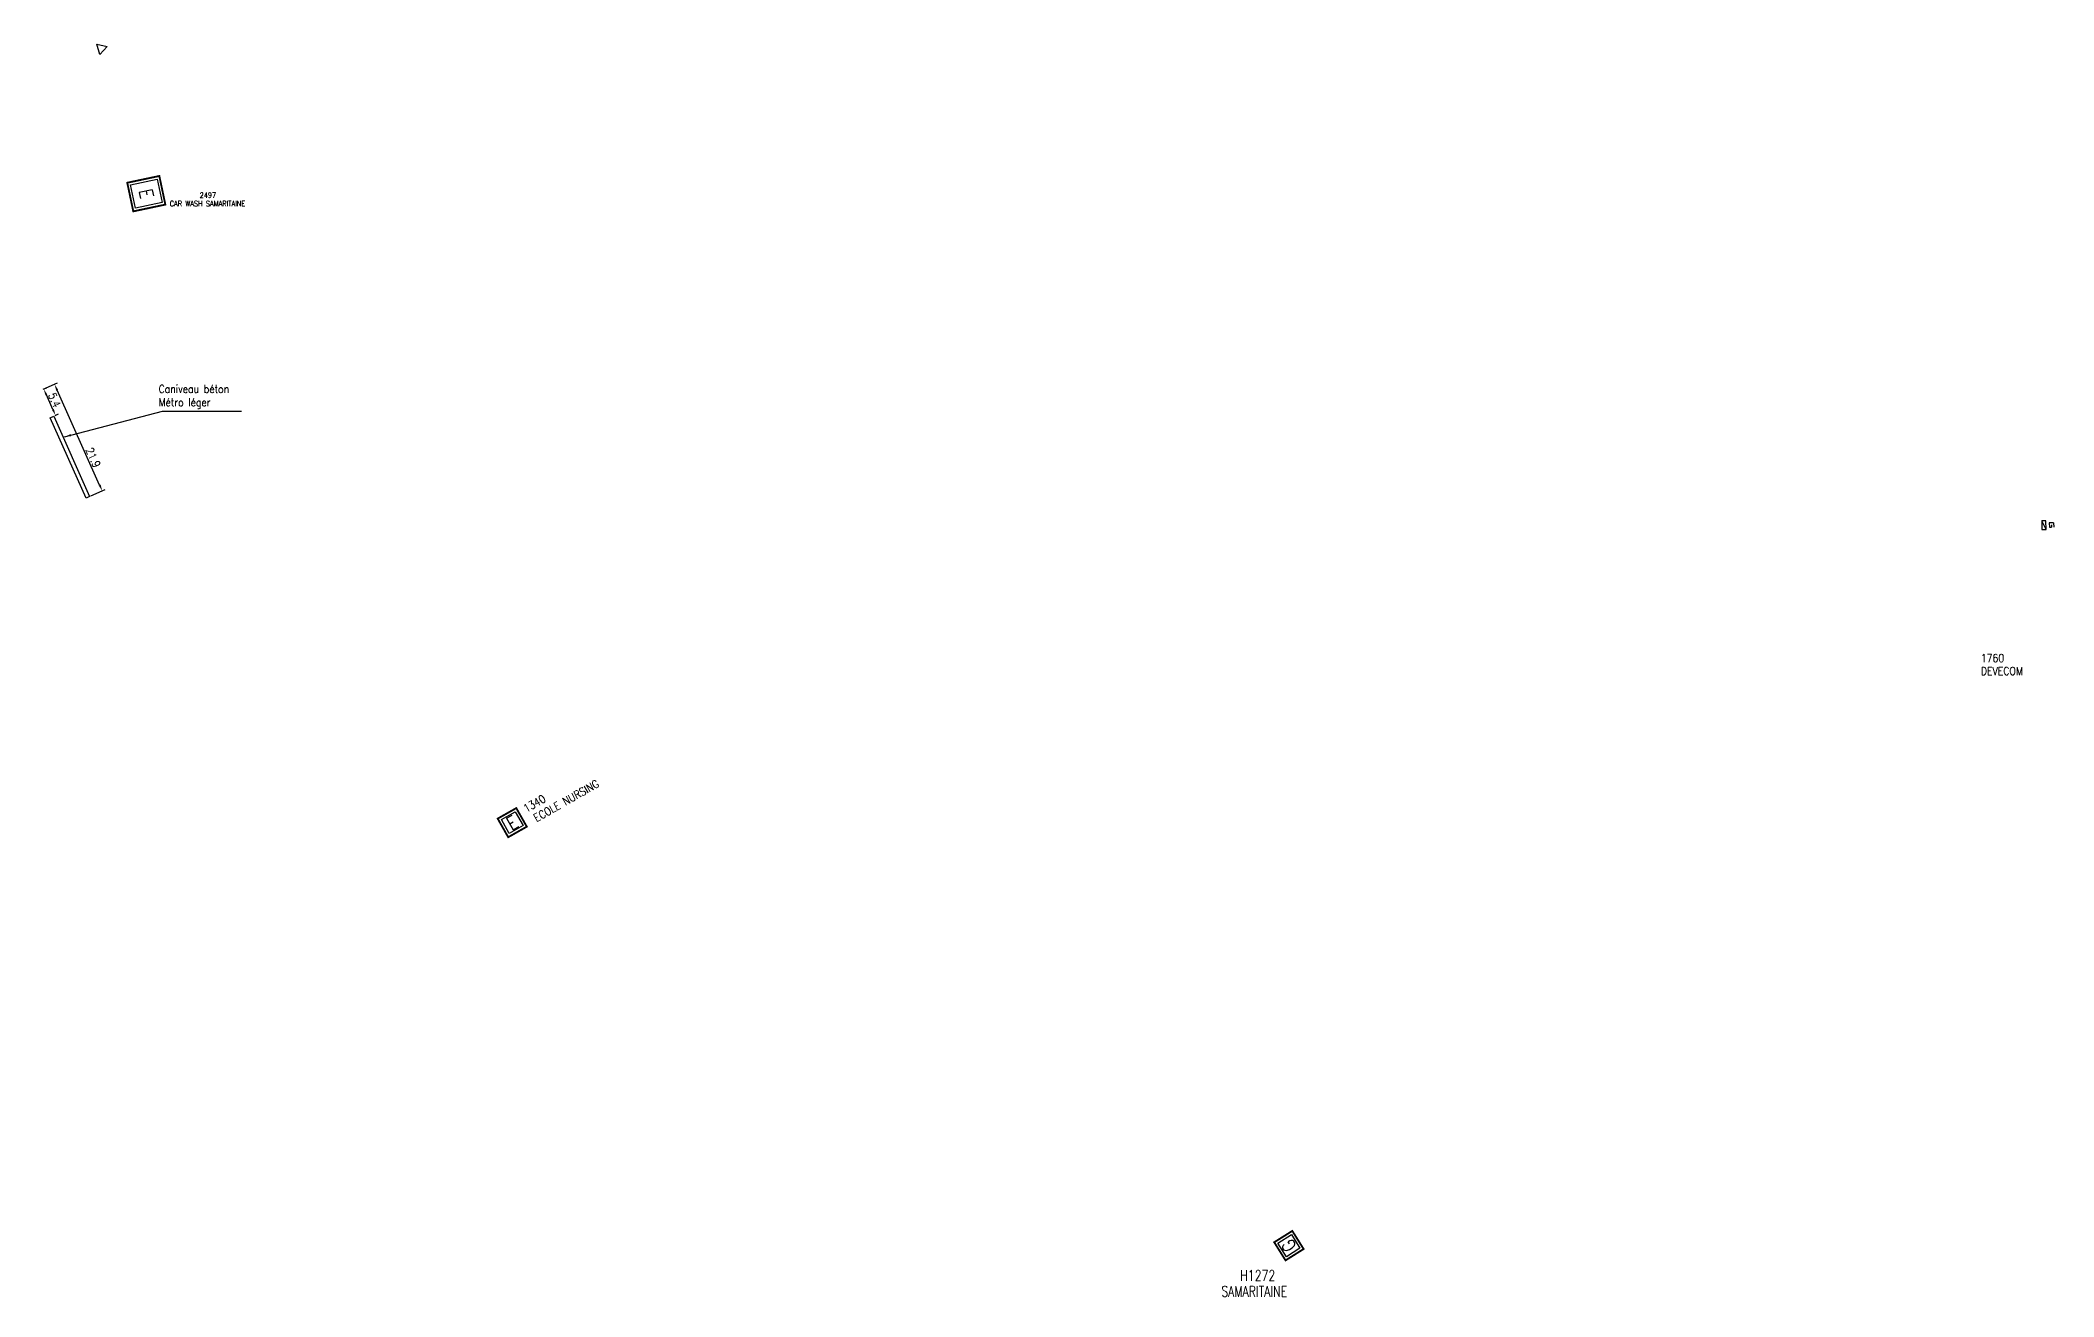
# Model space of a CAD drawing. Header units: millimetres. Extents: x 156017 to 156998, y 122999 to 123991.
# Drawn here: x 156620.7 to 156998.2, y 123103.8 to 123339.3 of the extents above; entities that cross this region are included whole.
import ezdxf
from ezdxf.enums import TextEntityAlignment as Align

# ---------------------------------------------------------------- set-up
doc = ezdxf.new("R2010")
doc.units = ezdxf.units.MM
doc.header["$PDMODE"] = 34
doc.layers.get('0').update_dxf_attribs({"linetype": 'CONTINUOUS'})
doc.layers.get('DEFPOINTS').update_dxf_attribs({"linetype": 'CONTINUOUS'})
for name, color, linetype in [('BR12', 7, 'CONTINUOUS'), ('G_210', 7, 'CONTINUOUS'), ('M_200', 7, 'CONTINUOUS'), ('W0004', 5, 'CONTINUOUS'), ('W0432', 7, 'CONTINUOUS')]:
    doc.layers.add(name, color=color, linetype=linetype)
doc.styles.add('M_ROMANS', font='ROMANS.shx', dxfattribs={"width": 0.75})
doc.styles.get("Standard").update_dxf_attribs({"font": 'romans.shx', "width": 0.85})
doc.dimstyles.get("Standard").update_dxf_attribs({"dimtxt": 1.5, "dimasz": 1.2, "dimexe": 0.625, "dimexo": 0.625, "dimgap": 0.25, "dimtad": 1, "dimdec": 1, "dimzin": 0, "dimdsep": 46, "dimtxsty": 'Standard', "dimcen": -0.5, "dimadec": 0, "dimazin": 0, "dimtfac": 1, "dimtdec": 1, "dimtmove": 0, "dimatfit": 3, "dimfxl": 0, "dimtolj": 1, "dimtzin": 0, "dimarcsym": 0})

# ---------------------------------------------------------------- blocks, each defined once
blk = doc.blocks.new('BR1201')
at = {"color": 0, "linetype": 'Continuous'}
for p, q in [((-1, -0.58), (0, 1.15)), ((0, 1.15), (1, -0.58)), ((-1, -0.58), (1, -0.58))]:
    blk.add_line(p, q, dxfattribs=at)
blk = doc.blocks.new('M_200_59')
at = {"layer": 'M_200', "color": 0, "linetype": 'Continuous', "const_width": 0.35, "flags": 128}
blk.add_lwpolyline([(4, 4), (4, 0), (0, 0), (0, 4)], close=True, dxfattribs=at)
at = {"layer": 'M_200', "color": 0, "linetype": 'Continuous'}
blk.add_lwpolyline([(0.5, 3.5), (3.5, 3.5), (3.5, 0.5), (0.5, 0.5)], close=True, dxfattribs=at)
at = {"layer": 'M_200', "insert": (2, 2), "char_height": 2.5, "width": 4, "attachment_point": 5}
blk.add_mtext('E', dxfattribs=at)
at = {"layer": 'M_200', "color": 0, "linetype": 'Continuous', "width": 0.85}
for tag, p in [('NUM', (2, 17.06)), ('NOM', (2, 10.65))]:
    blk.add_attdef(tag, text='', height=4, dxfattribs=at).set_placement(p, align=Align.MIDDLE)
at = {"layer": 'M_200', "color": 0, "linetype": 'Continuous', "style": 'M_ROMANS', "width": 0.75, "flags": 3}
for tag, p in [('DEF_LEG', (1.87, -2.99)), ('DEF_COUP', (1.87, -5.49)), ('DEF_TYPE', (1.87, -7.99))]:
    blk.add_attdef(tag, text='', height=1.2, dxfattribs=at).set_placement(p, align=Align.MIDDLE)
blk = doc.blocks.new('*D11')
at = {"layer": 'DEFPOINTS', "color": 0, "linetype": 'Continuous', "transparency": 16777216}
for p in [(156620.68, 123273.62), (156621.33, 123273.91), (156622.88, 123268.69)]:
    blk.add_point(p, dxfattribs=at)
at = {"layer": 'W0004', "color": 0, "linetype": 'Continuous', "lineweight": -2, "transparency": 16777216}
for p, q in [((156621.25, 123273.87), (156621.9, 123274.16)), ((156623.05, 123270.07), (156621.82, 123272.81)), ((156623.45, 123268.94), (156624.11, 123269.23))]:
    blk.add_line(p, q, dxfattribs=at)
at = {"layer": 'W0004', "color": 0, "linetype": 'Continuous', "transparency": 16777216}
for points in [[(156622, 123272.89), (156621.64, 123272.73), (156621.33, 123273.91)], [(156623.23, 123270.16), (156622.86, 123269.99), (156623.54, 123268.98)]]:
    blk.add_solid(points, dxfattribs=at)
at = {"layer": 'W0004', "color": 0, "linetype": 'Continuous', "transparency": 16777216, "insert": (156623.35, 123271.85), "char_height": 1.5, "attachment_point": 5, "rotation": 294.0878}
blk.add_mtext('\\A1;5.4', dxfattribs=at)
blk = doc.blocks.new('*D12')
at = {"layer": 'DEFPOINTS', "color": 0, "linetype": 'Continuous', "transparency": 16777216}
for p in [(156620.68, 123273.62), (156623.35, 123274.81), (156629.62, 123253.62)]:
    blk.add_point(p, dxfattribs=at)
at = {"layer": 'W0004', "color": 0, "linetype": 'Continuous', "lineweight": -2, "transparency": 16777216}
for p, q in [((156621.25, 123273.87), (156623.93, 123275.07)), ((156631.8, 123255.91), (156623.84, 123273.72)), ((156630.19, 123253.88), (156632.86, 123255.07))]:
    blk.add_line(p, q, dxfattribs=at)
at = {"layer": 'W0004', "color": 0, "linetype": 'Continuous', "transparency": 16777216}
for points in [[(156624.03, 123273.8), (156623.66, 123273.63), (156623.35, 123274.81)], [(156631.99, 123256), (156631.62, 123255.83), (156632.29, 123254.82)]]:
    blk.add_solid(points, dxfattribs=at)
at = {"layer": 'W0004', "color": 0, "linetype": 'Continuous', "transparency": 16777216, "insert": (156630.59, 123261.07), "char_height": 1.5, "attachment_point": 5, "rotation": 294.0878}
blk.add_mtext('\\A1;21.9', dxfattribs=at)
blk = doc.blocks.new('*U14')
at = {"layer": 'M_200', "color": 0, "linetype": 'Continuous', "const_width": 0.35, "flags": 128}
blk.add_lwpolyline([(5.48, 6.14), (5.48, 0), (0, 0), (0, 6.14)], close=True, dxfattribs=at)
at = {"layer": 'M_200', "color": 0, "linetype": 'Continuous'}
blk.add_lwpolyline([(0.5, 5.64), (4.98, 5.64), (4.98, 0.5), (0.5, 0.5)], close=True, dxfattribs=at)
at = {"layer": 'M_200', "insert": (2.74, 3.07), "char_height": 2.5, "width": 5.4818, "attachment_point": 5}
blk.add_mtext('E', dxfattribs=at)
at = {"layer": 'M_200', "color": 0, "linetype": 'Continuous', "width": 0.85}
for tag, p in [('NUM', (2, 17.06)), ('NOM', (2, 10.65))]:
    blk.add_attdef(tag, text='', height=4, dxfattribs=at).set_placement(p, align=Align.MIDDLE)
at = {"layer": 'M_200', "color": 0, "linetype": 'Continuous', "style": 'M_ROMANS', "width": 0.75, "flags": 3}
for tag, p in [('DEF_LEG', (1.87, -2.99)), ('DEF_COUP', (1.87, -5.49)), ('DEF_TYPE', (1.87, -7.99))]:
    blk.add_attdef(tag, text='', height=1.2, dxfattribs=at).set_placement(p, align=Align.MIDDLE)
blk = doc.blocks.new('G_210_23')
at = {"layer": 'G_210', "color": 0, "linetype": 'Continuous', "const_width": 0.35, "flags": 128}
blk.add_lwpolyline([(4, 4), (4, 0), (0, 0), (0, 4)], close=True, dxfattribs=at)
at = {"layer": 'G_210', "color": 0, "linetype": 'Continuous'}
blk.add_lwpolyline([(0.5, 3.5), (3.5, 3.5), (3.5, 0.5), (0.5, 0.5)], close=True, dxfattribs=at)
at = {"layer": 'G_210', "insert": (2, 2), "char_height": 2.5, "width": 4, "attachment_point": 5}
blk.add_mtext('G', dxfattribs=at)
at = {"layer": 'G_210', "color": 0, "linetype": 'Continuous', "width": 0.75}
for tag, height, p in [('NUM', 4, (2, 16)), ('NOM', 4, (2, 11)), ('BCL', 3, (2, 7))]:
    blk.add_attdef(tag, text='', height=height, dxfattribs=at).set_placement(p, align=Align.MIDDLE)
at = {"layer": 'G_210', "color": 0, "linetype": 'Continuous', "width": 0.75, "flags": 3}
for tag, p in [('DEF_LEG', (2.14, -3.11)), ('DEF_COUP', (2.14, -5.61)), ('DEF_TYPE', (2.14, -8.11))]:
    blk.add_attdef(tag, text='', height=1.2, dxfattribs=at).set_placement(p, align=Align.MIDDLE)
blk = doc.blocks.new('*U15')
at = {"flags": 128}
for points in [[(0.8, 0.8), (-0.8, 0.8)], [(-0.8, 0.8), (-0.8, 0)], [(0.8, 0.8), (-0.8, 0)], [(-0.8, 0), (0.8, 0)], [(-0.42, 2.22), (0.38, 2.22)], [(-0.42, 2.22), (-0.42, 1.42)], [(-0.42, 1.42), (0.38, 1.42)], [(-0.02, 1.82), (0.38, 1.82)], [(0.38, 1.42), (0.38, 1.82)], [(0.8, 0), (0.8, 0.8)]]:
    blk.add_lwpolyline(points, dxfattribs=at)

msp = doc.modelspace()

# ---------------------------------------------------------------- linework, layer by layer
at = {"layer": 'W0004', "color": 252, "linetype": 'Continuous', "flags": 128}
msp.add_lwpolyline([(156623.2, 123268.83), (156629.94, 123253.77), (156629.3, 123253.48), (156622.56, 123268.54), (156622.56, 123268.54)], close=True, dxfattribs=at)

# ---------------------------------------------------------------- block references
at = {"layer": 'BR12', "color": 252, "rotation": 46.6653987780408}
msp.add_blockref('BR1201', (156632.14, 123337.77), dxfattribs=at)
at = {"layer": 'G_210'}
ref = msp.add_blockref('G_210_23', (156857.53, 123112.7), dxfattribs=dict(at, rotation=122.0766970040307))
ref.add_attrib('NUM', 'H1272', dxfattribs={"color": 0, "linetype": 'Continuous', "height": 2, "width": 0.75}).set_placement((156848.93, 123107.76), align=Align.MIDDLE)
ref.add_attrib('NOM', 'SAMARITAINE', dxfattribs={"color": 0, "linetype": 'Continuous', "height": 2, "width": 0.75}).set_placement((156848.27, 123104.76), align=Align.MIDDLE)
at = {"layer": 'M_200'}
ref = msp.add_blockref('*U14', (156636.99, 123312.58), dxfattribs=dict(at, rotation=281.9011230990075))
ref.add_attrib('NUM', '2497', dxfattribs={"color": 0, "linetype": 'Continuous', "height": 1, "width": 0.85}).set_placement((156652.11, 123310.26), align=Align.MIDDLE)
ref.add_attrib('NOM', 'CAR WASH SAMARITAINE', dxfattribs={"color": 0, "linetype": 'Continuous', "height": 1, "width": 0.85}).set_placement((156652.03, 123308.66), align=Align.MIDDLE)
ref = msp.add_blockref('M_200_59', (156708.41, 123189.9), dxfattribs=dict(at, rotation=29.52942159016113))
ref.add_attrib('NUM', '1340', dxfattribs={"color": 0, "linetype": 'Continuous', "height": 1.5, "rotation": 29.5294, "width": 0.85}).set_placement((156713.32, 123196.22), align=Align.MIDDLE)
ref.add_attrib('NOM', 'ECOLE NURSING', dxfattribs={"color": 0, "linetype": 'Continuous', "height": 1.5, "rotation": 29.5294, "width": 0.85}).set_placement((156719.3, 123196.74), align=Align.MIDDLE)
at = {"layer": 'W0432', "rotation": 271.1847484139483}
msp.add_blockref('*U15', (156995.92, 123248.38), dxfattribs=at)

# ---------------------------------------------------------------- texts
at = {"layer": 'M_200', "color": 252, "width": 0.85}
for s, p in [('DEVECOM', (156984.5, 123220.3)), ('1760', (156984.5, 123222.72))]:
    msp.add_text(s, height=1.5, dxfattribs=at).set_placement(p)
at = {"layer": 'W0004', "color": 252, "linetype": 'Continuous', "insert": (156642.87, 123274.67), "char_height": 1.5, "width": 7.778888644338622e-12, "attachment_point": 1}
msp.add_mtext('\\A1;Caniveau béton\\PMétro léger', dxfattribs=at)

# ---------------------------------------------------------------- dimensions: what is measured, and where the dimension line sits
at = {"layer": 'W0004', "color": 252, "linetype": 'Continuous'}
for base, p1, picture, middle in [((156623.35, 123274.81), (156629.62, 123253.62), '*D12', (156629.68, 123260.67)), ((156621.33, 123273.91), (156622.88, 123268.69), '*D11', (156622.43, 123271.44))]:
    dim = msp.add_linear_dim(base=base, p1=p1, p2=(156620.68, 123273.62), angle=294.0878, dimstyle='Standard', dxfattribs=at)
    dim.commit()
    dim.dimension.update_dxf_attribs({"geometry": picture, "text_midpoint": middle, "dimtype": 160})

# ---------------------------------------------------------------- leaders
at = {"layer": 'W0004', "color": 252, "linetype": 'Continuous', "annotation_type": 0, "has_hookline": 1, "hookline_direction": 0, "text_width": 14.57}
msp.add_leader([(156625.24, 123264.96), (156643.59, 123269.78)], dimstyle='Standard', override={"dimgap": 0.25, "dimtad": 1}, dxfattribs=at)

doc.saveas('drawing.dxf')
